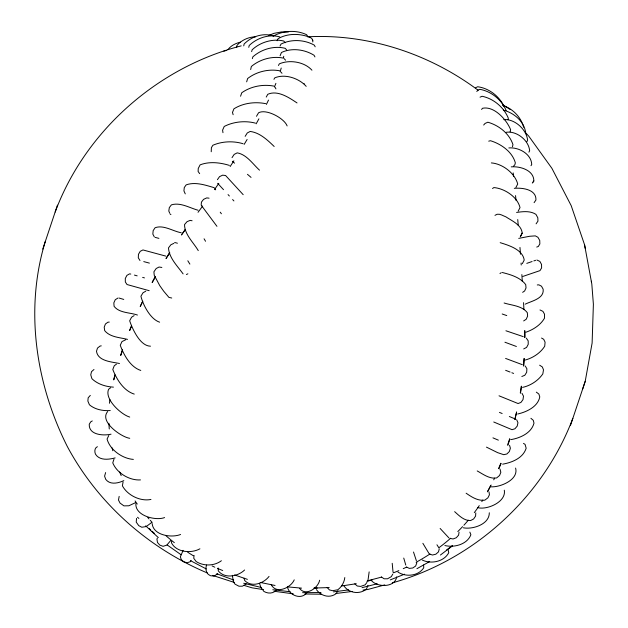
<?xml version="1.0" encoding="UTF-8"?>
<svg xmlns="http://www.w3.org/2000/svg" width="628" height="628" viewBox="0 0 628 628"><rect width="100%" height="100%" fill="white"/><g stroke="black" fill="none" stroke-linecap="round" stroke-linejoin="round"><path stroke-width="0.94" d="M312.846 41.958L312.634 40.035M416.882 562.672L415.673 566.009L412.784 567.979L409.323 568.387L406.599 567.092M475.789 512.911L475.584 516.098L473.638 518.956L470.6 520.565C464.076 520.808 459.147 515.69 454.648 511.655M396.7 576.889C394.973 587.494 378.237 587.557 371.768 580.979M344.803 577.556C344.277 582.313 341.671 586.835 337.864 589.739L332.683 590.72L329.417 589.912L327.164 587.47M232.344 575.334L233.318 581.34L234.762 583.899L235.9 584.613L238.954 586.214L242.392 586.199L246.27 583.899M171.609 541.43L171.499 542.89C176.421 552.491 191.218 553.645 199.908 548.817M367.961 585.367L366.509 588.97C359.899 594.747 348.83 593.217 344.003 585.979M201.172 205.081L201.439 202.098L203.574 199.351L206.753 197.899L209.077 198.173M250.674 69.551L251.341 66.49C259.859 59.338 271.987 55.9 282.953 58.027M152.18 523.579C153.13 535.323 171.499 538.18 180.574 534.475M236.685 47.226L236.952 45.444C241.537 40.098 248.617 36.903 255.651 36.801M459.068 532.175L458.581 535.15L456.273 537.749L453.024 538.981L450.072 538.361M319.66 580.233C317.972 588.279 305.734 596.639 299.595 588.42M206.534 565.059C205.097 569.015 206.125 574.086 210.435 575.703L213.881 576.104L217.751 573.851M45.318 241.403C24.61 309.274 35.663 383.653 67.267 446.414C97.583 503.114 148.145 548.071 207.287 572.94M582.682 388.968L585.217 381.306L592.118 343.021L593.389 304.258L591.804 283.982L584.558 244.763L571.197 205.654L551.886 168.296L528.729 136.103L525.526 132.728M194.052 555.364L193.754 558.284L196.179 561.55C203.708 566.362 214.297 566.079 221.394 560.741M135.883 503.648C134.926 515.745 155.681 521.036 164.583 517.574M243.743 45.875L244.104 44.046C251.349 36.534 262.951 32.656 273.101 35.859M508.021 119.72L508.327 118.213C503.946 107.372 493.624 98.659 482.163 96.28L480.043 97.152M217.406 179.687L219.51 176.68L222.626 175.165L225.601 175.518L243.193 194.68M510.124 131.849L510.611 129.658C506.631 119.72 494.189 105.763 482.516 108.275L481.582 109.437M514.929 419.347L516.616 411.874M248.766 47.351L249.198 45.506C256.985 37.947 269.169 33.794 279.774 36.911M514.889 419.323L516.452 412.832M512.456 146.724L512.966 144.66C509.449 133.576 498.765 125.302 487.854 122.217L485.091 123.426L483.67 125.035M123.064 482.021L122.397 485.844C127.539 495.382 140.468 501.662 150.956 499.441M367.937 580.712L369.154 571.873M251.655 51.637L252.142 49.808C260.29 42.131 272.819 38.386 283.77 41.024L285.136 42.712M246.663 81.844L247.62 78.539C256.452 71.671 268.627 68.719 279.617 70.783M280.096 55.782L281.446 52.493C291.698 47.618 304.611 49.392 314.063 55.272L314.942 56.92M252.338 58.64L252.856 56.85C261.358 49.282 274.051 45.459 285.23 48.325L286.635 49.95M294.234 579.848C290.819 587.886 275.951 594.598 271.241 584.59M240.555 96.241L241.78 92.748C250.847 86.311 262.951 84.034 273.824 86.099M55.17 212.044C85.337 130.867 157.581 67.345 241.215 45.875M392.28 582.87C473.63 560.255 543.008 497.415 572.83 418.334M42.782 249.073L57.454 205.128M570.546 425.25L585.217 381.306M113.974 459.154L112.765 462.86C116.902 473.174 129.651 480.671 140.476 479.91M526.908 141.669L527.606 140.115C526.5 129.407 514.489 118.582 503.789 119.658M269.043 576.418C263.705 583.459 251.545 587.816 244.645 580.492L244.064 578.153M140.295 306.425L142.76 301.212L140.248 306.433M232.03 157.636L234.173 154.402L237.196 152.863C246.631 154.472 252.817 164.065 259.513 170.172M277.105 40.765L278.086 38.708C287.624 33.119 299.886 33.378 309.996 37.35M183.141 550.371L180.369 556.73L181.241 559.611L183.871 561.903L187.262 562.719L190.119 561.754L191.045 560.357M280.041 46.009L281.022 44.062C291.259 38.975 304.368 39.564 314.283 45.145L315.178 46.802M528.917 152.157L529.64 150.736C528.8 140.193 516.389 130.577 506.121 132.312M522.19 233.098L520.337 236.725L522.19 233.098C521.546 224.855 511.938 220.86 505.933 216.864C502.486 215.639 498.467 212.421 494.966 215.357M278.447 65.485L279.342 63.844C289.634 59.409 304.494 61.842 311.935 70.195M245.148 136.362L247.283 132.955L250.164 131.456C259.757 132.634 267.552 140.068 274.177 146.489M266.241 97.081L267.779 94.294C277.615 89.851 289.076 97.599 297.028 102.937M273.949 79.316L274.758 77.872C285.002 73.468 299.14 78.359 306.205 86.35M256.491 116.298L258.563 112.781C266.39 108.471 284.5 118.488 287.129 125.938M392.783 574.078L391.299 576.653L387.555 578.788L384.093 578.788L381.4 576.951M518.186 211.141L520.015 207.578C517.425 196.823 504.527 188.471 493.883 187.568L492.533 188.518M530.99 165.706L531.735 164.458C531.28 153.797 518.547 147.031 508.837 147.941M108.809 435.502L107.066 439.027C109.931 449.931 122.523 458.66 133.356 459.398M337.88 590.885L336.106 593.672C329.669 598.578 320.798 595.956 316.426 589.621M157.4 538.18L156.937 538.997L157.479 542.514L159.81 545.104L163.076 546.321L166.836 545.104L170.643 540.59M244.59 570.004C237.941 576.52 224.746 578.985 218.301 570.907L218.136 567.963M522.323 263.681L524.207 260.071C522.708 249.559 508.916 245.375 500.178 242.667M136.551 518.398L136.229 522.127L138.749 525.644L141.818 527.245L146.214 526.554L151.497 522.653M515.918 187.45L517.715 184.012C514.834 173.03 502.337 163.688 491.332 162.911M476.809 91.523L477.72 90.259L479.831 89.317C491.277 91.311 501.733 99.828 506.16 110.552M533.078 182.057L533.839 180.997C533.981 170.172 520.086 166.114 511.231 166.86M532.324 183.086L533.839 180.997M366.925 582.439L365.182 584.825L360.676 586.426L357.277 586.01L354.781 583.859M227.893 49.675C230.853 45.64 235.649 43.285 240.414 42.139M119.171 496.379L118.488 500.053L120.066 503.099L123.92 505.87L128.858 505.775L135.507 502.667M306.904 592.565C301.479 600.282 289.155 595.43 287.467 587.062M105.63 472.57L104.586 476.15L105.732 479.352C110.073 485.177 118.229 483.222 123.834 480.632M107.655 411.56C98.989 421.584 121.377 437.159 129.745 438.305M534.098 202.648L535.927 200.026C536.555 189.342 522.19 187.576 514.293 188.337M513.571 166.137L514.819 164.803L515.352 162.895C512.33 151.733 501.058 143.961 490.468 140.711L488.717 141.167M276.273 590.053C273.211 593.845 267.826 593.774 263.901 591.427L260.753 587.141L259.466 583.208M90.306 395.397L88.163 397.83L87.873 401.08L89.427 404.785C95.118 409.597 102.992 411.042 110.245 410.547M93.98 369.5L91.523 371.658L90.754 374.838L91.924 378.708C97.638 384.21 105.677 386.675 113.44 387.138M110.552 387.798L108.597 389.305C104.232 399.251 121.251 414.637 129.721 417.07M536.092 223.835L537.945 221.15L537.819 217.798L535.959 214.376C530.197 210.631 523.03 211.55 516.577 212.421M446.555 550.026L451.94 545.928M440.432 555.026L452.56 545.795M116.447 364.169L114.28 365.724L112.797 369.476C116.604 379.336 123.692 390.851 134.243 394.094M273.329 36.102C283.259 30.482 296.353 29.744 306.676 34.744L307.877 36.754M499.966 273.541L501.246 272.701M523.658 320.924L526.201 319.267L527.606 316.127L527.324 312.689C522.119 305.742 511.812 305.444 504.111 302.994M97.387 446.696C94.522 447.913 94.373 451.705 95.503 454.209C99.648 460.771 108.723 459.618 115.144 457.898M134.125 315.633L131.59 317.195L129.666 320.798C132.602 329.315 140.107 346.052 150.492 346.185M522.637 292.334L524.647 290.968L526.029 287.93L525.722 284.625C520.298 277.372 510.658 274.624 502.267 272.497M145.743 291.219L143.027 292.75L140.923 296.22C143.098 305.224 150.524 319.275 159.622 322.18M416.898 568.709L429.654 561.542M92.277 420.941L90.722 421.859L89.255 424.238C88.627 435.039 103.4 435.942 111.038 434.191M186.414 274.53L187.882 273.816M475.6 87.755L477.696 86.75C488.827 88.218 499.072 96.045 503.907 106.108M173.909 243.35L170.902 244.739L168.5 247.856C168.995 257.888 177.52 266.099 183.101 273.894M268.619 35.498L274.004 33.339L281.619 31.91L288.385 31.989M390.239 579.903L404.55 574.188M526.79 263.36L532.097 261.523M533.863 260.91L535.629 260.298M525.228 304.172C531.61 300.961 544.366 298.685 543.149 289.186L541.501 286.211L538.871 284.845L537.278 284.947M536.736 247.063L538.298 246.498L539.845 243.947L539.75 240.485L537.929 237.282L535.315 235.877L529.687 236.269L518.736 238.373M381.502 577.116L367.474 580.822M384.76 584.904L367.827 589.48L362.992 590.085M522.841 276.438L539.986 270.621L541.603 267.936L541.54 264.443L539.86 261.397L536.885 260.016M356.241 583.718L341.789 585.948M361.995 587.69L377.177 583.781M223.819 51.111L226.645 50.413M118.033 298.002L115.262 299.713L113.833 302.877L114.092 306.338C119.304 313.144 129.925 312.383 137.453 315.044M125.726 339.74L121.981 341.585L120.262 345.282C123.834 355.04 130.388 367.082 140.782 370.442M525.926 332.228C533.282 329.645 540.441 325.131 544.468 318.255L544.547 314.22L542.93 311.362L539.986 309.957M101.265 345.855L100.064 346.059L97.481 348.093L96.484 351.295C97.984 361.265 111.698 361.814 119.493 363.51M329.182 587.58L313.906 588.043M333.452 591.866L348.681 589.896M523.697 348.925L526.586 347.417L528.219 344.348L528.195 340.871L526.303 338.123M335.949 593.484L352.371 591.427M525.306 360.032C533.023 357.874 540.323 353.085 544.712 346.248L545.088 342.174L543.707 339.293L541.532 338.052M502.628 464.171C512.032 462.538 523.085 458.126 526.17 448.211L525.063 444.381L523.477 443.376M109.272 322.054L107.875 322.235L105.426 324.009L104.209 327.204L104.68 330.618C109.971 337.252 119.885 337.448 127.531 339.379M307.736 36.809C368.534 33.567 429.662 54 478.23 90.306M522.551 387.398C530.542 385.639 538.157 380.709 542.82 373.911L543.495 369.837L542.341 366.964L539.64 365.198M301.542 588.138L287.341 586.866M302.602 592.675L320.963 592.542M293.252 593.829L274.067 591.254M304.91 593.994L321.418 594.229M517.707 414.001C526.539 412.039 537.913 406.763 539.782 396.888L538.863 394.054L536.312 392.131M275.04 585.469L260.761 582.541M272.788 589.755L290.089 591.717M171.734 298.025L168.924 297.389L163.696 291.196L159.763 285.638L154.229 275.229L153.915 271.814L156.184 268.509L159.049 267.033L161.851 267.442M521.821 376.51L524.82 375.246L526.672 372.294L526.908 368.809L525.244 365.991M263.54 589.621L252.056 587.832L243.75 585.304M503.342 110.151C513.932 112.789 524.356 121.51 525.675 132.814M510.8 439.631C520.039 438.124 531.492 433.092 533.988 423.123L533.298 420.352L530.903 418.295M130.781 274.067L129.564 273.863L126.903 275.386L125.294 278.487L125.341 281.98L127.029 284.531L149.189 290.693M503.106 105.598C512.895 108.738 521.059 117.287 523.634 127.256M192.089 220.758L190.182 220.373L187.05 221.66L184.546 224.557C184.483 234.425 193.51 242.479 198.267 250.619M502.965 105.567L504.394 105.857M505.917 330.768L523.218 336.616M247.401 579.354L234.534 574.942M243.688 583.247L261.46 587.518M155.218 237.392L158.915 238.365M174.655 242.486L177.434 243.209M143.765 261.609L149.401 263.116M265.699 103.659C255.07 101.548 243.169 102.984 233.93 108.825L232.478 112.443L233.145 114.704M134.431 275.088L137.171 275.857M142.642 277.388L144.471 277.898M444.883 545.536C454.225 547.828 467.177 544.468 470.882 534.75L469.854 532.104M119.139 298.065L123.755 299.43M234.511 582.501L212.515 575.381M505.603 358.431L522.315 364.672M165.737 256.091L142.972 249.944L140.232 251.31L138.45 254.316L138.301 257.81L139.981 260.518M429.591 554.061L432.457 555.026L435.848 554.202L438.47 551.902L439.278 548.833M491.143 486.826C500.367 487.344 518.885 479.721 515.604 468.072M502.188 313.984L506.765 315.586M216.731 573.741L233.695 580.029M504.928 342.221L516.397 346.483M222.712 570.53L217.476 568.418M505.626 370.316L510.062 372.043M511.836 372.742L513.61 373.432M499.025 395.805L518.069 403.537L520.918 402.438L522.991 399.628L523.493 396.166L521.986 393.285M181.225 232.752C172.841 231.222 163.555 224.604 155.1 227.736L153.169 230.617L152.839 234.087L154.323 236.937M499.464 412.392L502.149 413.514M509.332 416.505L515.612 419.127M492.949 437.857L498.365 440.15M477.837 507.66C487.155 510.164 506.506 501.858 504.3 490.193M255.392 123.127C245.25 120.466 233.561 121.644 224.227 126.448L222.587 130.129L222.979 132.681M463.323 527.795C472.813 529.671 489.542 524.223 489.298 512.77M493.749 422L512.001 429.678L514.921 428.783L517.197 426.129L517.959 422.73L516.671 419.724M422.236 560.043C431.004 564.313 444.043 561.77 448.745 552.719L448.172 549.987M190.818 560.835L206.259 568.937M198.056 210.231C189.64 207.915 180.197 202.059 171.373 204.885L169.317 207.617L168.806 211.032L169.717 213.159M502.502 104.586L510.219 109.492M214.289 187.725C205.497 185.111 195.237 181.602 186.178 184.875L184.279 187.552L183.933 190.896L185.276 193.879M309.706 37.17L311.708 38.386L312.846 40.42M397.932 572.053C405.79 577.313 418.452 576.088 423.735 567.783L423.625 565.019M486.457 447.128L497.651 452.655L503.758 454.696L506.898 453.965L509.363 451.501L510.383 448.196L509.551 445.307M229.408 165.407C220.169 162.542 209.352 161.255 200.104 164.866L198.244 168.469L198.118 171.491L199.657 173.618M243.099 143.733C233.467 140.805 222.186 141.214 212.876 145.256L211.401 147.666L211.228 151.741M167.119 544.916L181.092 554.76M170.102 213.999L170.91 214.58M477.217 470.937C483.128 474.187 489.534 479.195 496.654 477.924L499.574 475.475L500.838 472.295L500.021 469.116M448.871 537.858L440.134 528.47M303.826 83.453L304.227 83.799M232.384 161.294L234.542 163.154M247.463 174.309L251.051 177.402M137.508 517.244L138.874 518.445M466.133 493.208C471.573 496.984 477.884 501.113 484.824 500.155L487.909 497.823L489.416 494.809L489.039 491.936M149.291 528.619L150.712 529.954M152.141 531.28L154.276 533.274M145.672 525.817L158.319 537.599M284.139 58.64L285.575 60.202M217.673 183.337L223.513 189.672M228.058 194.602L229.361 196.007M232.603 199.531L233.906 200.936M280.818 71.992L281.988 73.272M216.95 226.331L201.462 205.537M220.24 212.193L221.394 213.763M428.995 553.488L422.872 543.306M436.947 544.782L438.438 547.121M187.819 260.785L189.884 264.113M204.069 238.789L205.552 241.27M214.909 188.408L215.679 189.844M275.064 87.245L275.935 88.893M413.507 552.02L416.395 560.796M403.741 558.064L405.782 565.082M392.21 563.3L393.05 572.234M584.558 244.763L585.249 248.39M591.333 281.195L591.56 282.412M482.791 500.021A197.71 166.616 4.1 0 1 481.809 501.623M479.25 505.611A197.71 166.616 4.1 0 1 474.305 512.629M468.347 520.149A197.71 166.616 4.1 0 1 463.888 525.236M462.569 526.664A197.71 166.616 4.1 0 1 457.796 531.563M450.606 538.267A197.71 166.616 4.1 0 1 438.682 547.906M429.929 554.006A197.71 166.616 4.1 0 1 416.113 562.264M406.74 567.045A197.71 166.616 4.1 0 1 403.255 568.67M398.835 570.616A197.71 166.616 4.1 0 1 393.442 572.822M372.42 579.856A197.71 166.616 4.1 0 1 366.885 581.324M317.289 588.059A197.71 166.616 4.1 0 1 314.369 588.114M214.8 567.202A197.71 166.616 4.1 0 1 212.131 565.946M193.275 555.725A197.71 166.616 4.1 0 1 187.568 552.114M174.333 542.647A197.71 166.616 4.1 0 1 166.13 535.888M152.212 522.441A197.71 166.616 4.1 0 1 150.273 520.329M149.001 518.909A197.71 166.616 4.1 0 1 147.745 517.472M137.257 504.064A197.71 166.616 4.1 0 1 135.099 500.932M121.173 475.608A197.71 166.616 4.1 0 1 119.642 471.989M112.789 450.731A197.71 166.616 4.1 0 1 112.137 447.913M109.272 428.971A197.71 166.616 4.1 0 1 108.911 423.248M109.476 403.286A197.71 166.616 4.1 0 1 109.9 399.494M509.85 439.003A281.211 210.466 81.8 0 1 507.762 445.48M501.081 463.456A281.211 210.466 81.8 0 1 498.868 468.7M494.581 478.104A281.211 210.466 81.8 0 1 493.741 479.847M491.143 485.028A281.211 210.466 81.8 0 1 487.532 491.803M509.63 438.862A305.922 228.961 81.8 0 1 507.824 444.389M500.822 463.26A305.922 228.961 81.8 0 1 498.624 468.504M490.554 485.758A305.922 228.961 81.8 0 1 487.438 491.716M524.733 330.736A305.922 228.961 81.8 0 1 524.733 337.471M523.995 358.517A305.922 228.961 81.8 0 1 523.524 365.174M521.271 386.22A305.922 228.961 81.8 0 1 520.29 392.971M513.178 172.912A197.71 12.623 86.8 0 1 513.594 176.617M515.549 195.591A197.71 12.623 86.8 0 1 516.012 200.348M517.739 219.549A197.71 12.623 86.8 0 1 518.226 225.256M519.968 247.432A197.71 12.623 86.8 0 1 520.471 254.222M521.091 263.038A197.71 12.623 86.8 0 1 521.224 265.008M521.86 274.569A197.71 12.623 86.8 0 1 522.292 281.32M523.556 302.649A197.71 12.623 86.8 0 1 523.933 309.463M524.827 330.752A281.211 210.466 81.8 0 1 524.89 337.495M524.262 358.588A281.211 210.466 81.8 0 1 523.736 366.202M521.53 386.306A281.211 210.466 81.8 0 1 520.526 393.057M113.723 379.791A281.211 155.422 -53.3 0 1 114.908 375.065M120.631 355.322A281.211 155.422 -53.3 0 1 122.468 349.757M129.564 330.493A281.211 155.422 -53.3 0 1 131.385 325.971M152.298 282.443A305.922 169.081 -53.3 0 1 155.061 277.45M166.208 258.485A305.922 169.081 -53.3 0 1 169.772 252.77M181.484 235.045A305.922 169.081 -53.3 0 1 185.37 229.479M283.73 56.261A197.71 39.226 -52.6 0 1 283.487 58.035M281.218 68.044A197.71 39.226 -52.6 0 1 280.135 71.655M275.896 83.343A197.71 39.226 -52.6 0 1 274.436 86.915M268.501 100.088A197.71 39.226 -52.6 0 1 266.39 104.413M258.901 118.825A197.71 39.226 -52.6 0 1 256.161 123.81M247.118 139.471A197.71 39.226 -52.6 0 1 244.159 144.385M233.875 160.799A197.71 39.226 -52.6 0 1 230.131 166.553M218.803 183.376A197.71 39.226 -52.6 0 1 214.446 189.625M202.663 206.039A197.71 39.226 -52.6 0 1 198.04 212.295M152.125 282.404A281.211 155.422 -53.3 0 1 155.328 276.571M165.996 258.414A281.211 155.422 -53.3 0 1 169.584 252.691M181.932 234.189A281.211 155.422 -53.3 0 1 185.291 229.44M113.809 379.767A305.922 169.081 -53.3 0 1 115.042 375.034M120.874 355.283A305.922 169.081 -53.3 0 1 122.413 350.644M129.8 330.469A305.922 169.081 -53.3 0 1 131.236 326.858"/></g></svg>
